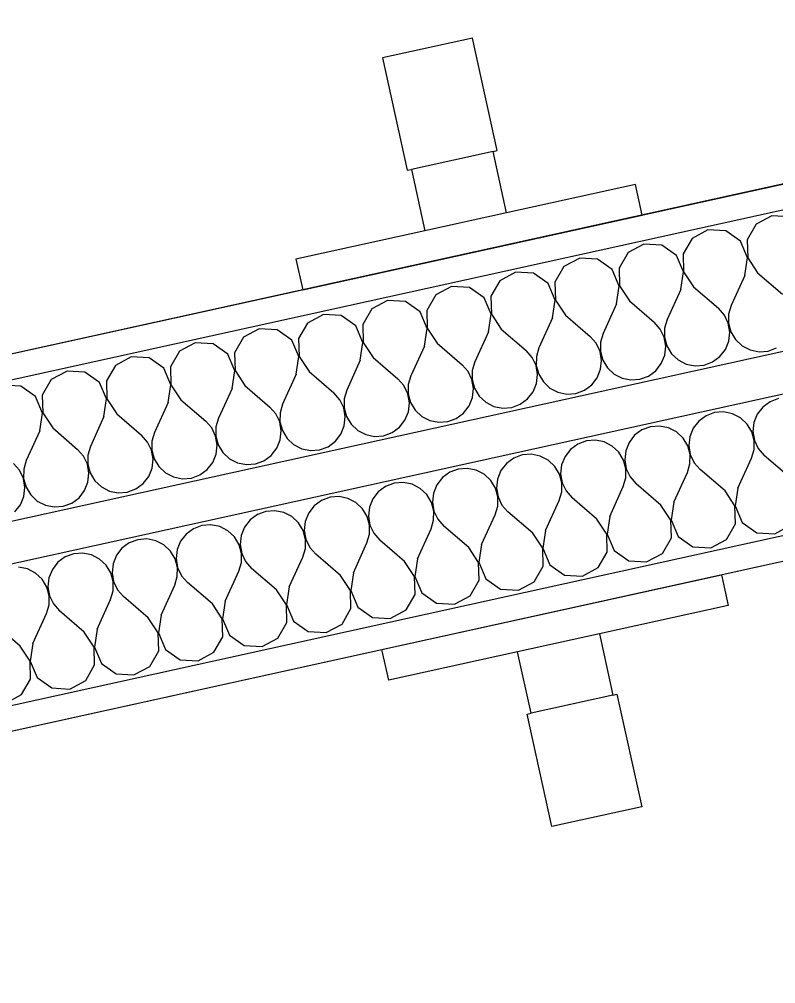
# Model space of a CAD drawing. Header units: millimetres. Extents: x 755110 to 820807, y -116979 to -66610.
# Drawn here: x 779568.9 to 779930.1, y -108217.1 to -107756.5 of the extents above; entities that cross this region are included whole.
import ezdxf

# ---------------------------------------------------------------- set-up
doc = ezdxf.new("R2010")
doc.units = ezdxf.units.MM
doc.header["$MEASUREMENT"] = 0
doc.layers.add('New_Dimensioning - General', color=7, linetype='Continuous')
doc.layers.add('New_Structural - Bearing', color=7, linetype='Continuous')
for name, color, linetype, lineweight in [('New_Dimensioning - General_Pen_No__1', 7, 'Continuous', 13), ('New_Interior - Furniture _Pen_No__1', 7, 'Continuous', 13), ('New_Structural - Bearing_Pen_No__1', 7, 'Continuous', 13)]:
    doc.layers.add(name, color=color, linetype=linetype, lineweight=lineweight)
doc.styles.add('GENERATED_STYLE_1', font='')
doc.styles.get('GENERATED_STYLE_1').set_extended_font_data('Arial')
doc.dimstyles.new('GENERATED_STYLE__1', dxfattribs={"dimtxt": 200, "dimasz": 95, "dimexe": 0.18, "dimexo": 0.0625, "dimgap": 0, "dimtad": 1, "dimdec": 0, "dimzin": 0, "dimdsep": 46, "dimtxsty": 'GENERATED_STYLE_1', "dimblk": 'ARROWHEAD_2', "dimblk1": 'ARROWHEAD_2', "dimblk2": 'ARROWHEAD_2', "dimcen": 0.09, "dimse1": 1, "dimse2": 1, "dimclrd": 7, "dimclre": 7, "dimclrt": 7, "dimadec": 0, "dimazin": 0, "dimtfac": 1, "dimtdec": 4, "dimtmove": 0, "dimatfit": 3, "dimfxl": 0, "dimtolj": 1, "dimtzin": 0, "dimarcsym": 0})

# ---------------------------------------------------------------- blocks, each defined once
blk = doc.blocks.new('*X124')
at = {"layer": 'New_Structural - Bearing_Pen_No__1', "color": 7, "linetype": 'Continuous', "lineweight": 13}
for p, q in [((779927.4, -107939.13), (779923.91, -107941.68)), ((779931.45, -107937.63), (779927.4, -107939.13)), ((779900.85, -107944.37), (779896.8, -107945.87)), ((779905.16, -107944.03), (779900.85, -107944.37)), ((779909.4, -107944.88), (779905.16, -107944.03)), ((779923.91, -107941.68), (779921.26, -107945.09)), ((779893.31, -107948.42), (779890.66, -107951.83)), ((779896.8, -107945.87), (779893.31, -107948.42)), ((779913.24, -107946.86), (779909.4, -107944.88)), ((779916.4, -107949.81), (779913.24, -107946.86)), ((779919.63, -107949.1), (779919.16, -107953.39)), ((779921.26, -107945.09), (779919.63, -107949.1)), ((779866.2, -107952.61), (779862.71, -107955.16)), ((779870.25, -107951.1), (779866.2, -107952.61)), ((779874.56, -107950.77), (779870.25, -107951.1)), ((779878.8, -107951.62), (779874.56, -107950.77)), ((779882.64, -107953.6), (779878.8, -107951.62)), ((779885.8, -107956.55), (779882.64, -107953.6)), ((779890.66, -107951.83), (779889.03, -107955.84)), ((779918.63, -107953.51), (779916.4, -107949.81)), ((779919.76, -107957.68), (779918.63, -107953.51)), ((779919.16, -107953.39), (779919.89, -107957.66)), ((779839.65, -107957.84), (779835.6, -107959.35)), ((779843.96, -107957.5), (779839.65, -107957.84)), ((779848.2, -107958.36), (779843.96, -107957.5)), ((779852.04, -107960.33), (779848.2, -107958.36)), ((779862.71, -107955.16), (779860.06, -107958.57)), ((779888.03, -107960.25), (779885.8, -107956.55)), ((779889.03, -107955.84), (779888.56, -107960.13)), ((779919.71, -107962.01), (779919.76, -107957.68)), ((779919.89, -107957.66), (779921.75, -107961.56)), ((779832.11, -107961.9), (779829.46, -107965.31)), ((779835.6, -107959.35), (779832.11, -107961.9)), ((779855.2, -107963.29), (779852.04, -107960.33)), ((779858.43, -107962.58), (779857.96, -107966.87)), ((779860.06, -107958.57), (779858.43, -107962.58)), ((779889.16, -107964.42), (779888.03, -107960.25)), ((779888.56, -107960.13), (779889.29, -107964.4)), ((779918.48, -107966.15), (779919.71, -107962.01)), ((779921.75, -107961.56), (779924.6, -107964.8)), ((779805, -107966.09), (779801.51, -107968.64)), ((779809.05, -107964.58), (779805, -107966.09)), ((779813.36, -107964.24), (779809.05, -107964.58)), ((779817.6, -107965.1), (779813.36, -107964.24)), ((779821.44, -107967.07), (779817.6, -107965.1)), ((779824.6, -107970.03), (779821.44, -107967.07)), ((779829.46, -107965.31), (779827.83, -107969.31)), ((779857.43, -107966.99), (779855.2, -107963.29)), ((779858.56, -107971.16), (779857.43, -107966.99)), ((779857.96, -107966.87), (779858.69, -107971.13)), ((779889.11, -107968.74), (779889.16, -107964.42)), ((779889.29, -107964.4), (779891.15, -107968.3)), ((779912, -107980.41), (779918.48, -107966.15)), ((779936.48, -107975.02), (779924.6, -107964.8)), ((779778.45, -107971.32), (779774.4, -107972.82)), ((779782.76, -107970.98), (779778.45, -107971.32)), ((779787, -107971.83), (779782.76, -107970.98)), ((779790.84, -107973.81), (779787, -107971.83)), ((779798.86, -107972.05), (779797.23, -107976.05)), ((779801.51, -107968.64), (779798.86, -107972.05)), ((779826.83, -107973.73), (779824.6, -107970.03)), ((779827.83, -107969.31), (779827.36, -107973.61)), ((779858.51, -107975.48), (779858.56, -107971.16)), ((779858.69, -107971.13), (779860.55, -107975.04)), ((779887.88, -107972.89), (779889.11, -107968.74)), ((779891.15, -107968.3), (779894, -107971.54)), ((779905.88, -107981.76), (779894, -107971.54)), ((779770.91, -107975.38), (779768.26, -107978.79)), ((779774.4, -107972.82), (779770.91, -107975.38)), ((779794, -107976.77), (779790.84, -107973.81)), ((779796.23, -107980.47), (779794, -107976.77)), ((779797.23, -107976.05), (779796.76, -107980.35)), ((779827.96, -107977.9), (779826.83, -107973.73)), ((779827.36, -107973.61), (779828.09, -107977.87)), ((779857.28, -107979.63), (779858.51, -107975.48)), ((779860.55, -107975.04), (779863.4, -107978.28)), ((779881.4, -107987.15), (779887.88, -107972.89)), ((779743.8, -107979.56), (779740.31, -107982.12)), ((779747.85, -107978.06), (779743.8, -107979.56)), ((779752.16, -107977.72), (779747.85, -107978.06)), ((779756.4, -107978.57), (779752.16, -107977.72)), ((779760.24, -107980.55), (779756.4, -107978.57)), ((779763.4, -107983.5), (779760.24, -107980.55)), ((779768.26, -107978.79), (779766.63, -107982.79)), ((779797.36, -107984.64), (779796.23, -107980.47)), ((779796.76, -107980.35), (779797.49, -107984.61)), ((779827.91, -107982.22), (779827.96, -107977.9)), ((779828.09, -107977.87), (779829.95, -107981.77)), ((779850.8, -107993.89), (779857.28, -107979.63)), ((779875.28, -107988.5), (779863.4, -107978.28)), ((779912, -107980.41), (779910.72, -107988.88)), ((779717.25, -107984.8), (779713.2, -107986.3)), ((779721.56, -107984.46), (779717.25, -107984.8)), ((779725.8, -107985.31), (779721.56, -107984.46)), ((779729.64, -107987.29), (779725.8, -107985.31)), ((779737.66, -107985.53), (779736.03, -107989.53)), ((779740.31, -107982.12), (779737.66, -107985.53)), ((779765.63, -107987.21), (779763.4, -107983.5)), ((779766.63, -107982.79), (779766.16, -107987.09)), ((779797.31, -107988.96), (779797.36, -107984.64)), ((779797.49, -107984.61), (779799.35, -107988.51)), ((779826.68, -107986.37), (779827.91, -107982.22)), ((779829.95, -107981.77), (779832.8, -107985.02)), ((779844.68, -107995.24), (779832.8, -107985.02)), ((779910.6, -107988.9), (779905.88, -107981.76)), ((779709.71, -107988.86), (779707.06, -107992.27)), ((779713.2, -107986.3), (779709.71, -107988.86)), ((779732.8, -107990.24), (779729.64, -107987.29)), ((779735.03, -107993.95), (779732.8, -107990.24)), ((779736.03, -107989.53), (779735.56, -107993.83)), ((779766.76, -107991.38), (779765.63, -107987.21)), ((779766.16, -107987.09), (779766.89, -107991.35)), ((779796.08, -107993.11), (779797.31, -107988.96)), ((779799.35, -107988.51), (779802.2, -107991.76)), ((779820.2, -108000.63), (779826.68, -107986.37)), ((779880, -107995.64), (779875.28, -107988.5)), ((779881.4, -107987.15), (779880.12, -107995.62)), ((779910.85, -107997.46), (779910.6, -107988.9)), ((779910.72, -107988.88), (779914.08, -107996.75)), ((779682.6, -107993.04), (779679.11, -107995.6)), ((779686.65, -107991.54), (779682.6, -107993.04)), ((779690.96, -107991.2), (779686.65, -107991.54)), ((779695.2, -107992.05), (779690.96, -107991.2)), ((779699.04, -107994.03), (779695.2, -107992.05)), ((779702.2, -107996.98), (779699.04, -107994.03)), ((779707.06, -107992.27), (779705.43, -107996.27)), ((779736.16, -107998.12), (779735.03, -107993.95)), ((779735.56, -107993.83), (779736.29, -107998.09)), ((779766.71, -107995.7), (779766.76, -107991.38)), ((779766.89, -107991.35), (779768.75, -107995.25)), ((779768.75, -107995.25), (779771.6, -107998.5)), ((779789.6, -108007.37), (779796.08, -107993.11)), ((779814.08, -108001.98), (779802.2, -107991.76)), ((779849.4, -108002.38), (779844.68, -107995.24)), ((779850.8, -107993.89), (779849.52, -108002.36)), ((779652, -107999.78), (779648.51, -108002.33)), ((779656.05, -107998.28), (779652, -107999.78)), ((779660.36, -107997.94), (779656.05, -107998.28)), ((779664.6, -107998.79), (779660.36, -107997.94)), ((779668.44, -108000.77), (779664.6, -107998.79)), ((779676.46, -107999), (779674.83, -108003.01)), ((779679.11, -107995.6), (779676.46, -107999)), ((779704.43, -108000.69), (779702.2, -107996.98)), ((779705.43, -107996.27), (779704.96, -108000.57)), ((779736.11, -108002.44), (779736.16, -107998.12)), ((779736.29, -107998.09), (779738.15, -108001.99)), ((779759, -108014.11), (779765.48, -107999.84)), ((779765.48, -107999.84), (779766.71, -107995.7)), ((779783.48, -108008.72), (779771.6, -107998.5)), ((779880.25, -108004.2), (779880, -107995.64)), ((779880.12, -107995.62), (779883.48, -108003.49)), ((779906.57, -108004.88), (779910.85, -107997.46)), ((779914.08, -107996.75), (779921.08, -108001.68)), ((779929.63, -108002.2), (779937.17, -107998.14)), ((779648.51, -108002.33), (779645.86, -108005.74)), ((779671.6, -108003.72), (779668.44, -108000.77)), ((779673.83, -108007.42), (779671.6, -108003.72)), ((779674.83, -108003.01), (779674.36, -108007.31)), ((779705.56, -108004.86), (779704.43, -108000.69)), ((779704.96, -108000.57), (779705.69, -108004.83)), ((779734.88, -108006.58), (779736.11, -108002.44)), ((779738.15, -108001.99), (779741, -108005.24)), ((779818.8, -108009.12), (779814.08, -108001.98)), ((779820.2, -108000.63), (779818.92, -108009.09)), ((779849.65, -108010.94), (779849.4, -108002.38)), ((779849.52, -108002.36), (779852.88, -108010.23)), ((779875.97, -108011.62), (779880.25, -108004.2)), ((779883.48, -108003.49), (779890.48, -108008.42)), ((779921.08, -108001.68), (779929.63, -108002.2)), ((779617.91, -108009.07), (779615.26, -108012.48)), ((779621.4, -108006.52), (779617.91, -108009.07)), ((779625.45, -108005.02), (779621.4, -108006.52)), ((779629.76, -108004.68), (779625.45, -108005.02)), ((779634, -108005.53), (779629.76, -108004.68)), ((779637.84, -108007.51), (779634, -108005.53)), ((779641, -108010.46), (779637.84, -108007.51)), ((779645.86, -108005.74), (779644.23, -108009.75)), ((779674.96, -108011.6), (779673.83, -108007.42)), ((779674.36, -108007.31), (779675.09, -108011.57)), ((779704.28, -108013.32), (779705.51, -108009.18)), ((779705.51, -108009.18), (779705.56, -108004.86)), ((779705.69, -108004.83), (779707.55, -108008.73)), ((779707.55, -108008.73), (779710.4, -108011.98)), ((779728.4, -108020.85), (779734.88, -108006.58)), ((779752.88, -108015.45), (779741, -108005.24)), ((779788.2, -108015.86), (779783.48, -108008.72)), ((779789.6, -108007.37), (779788.32, -108015.83)), ((779819.05, -108017.68), (779818.8, -108009.12)), ((779818.92, -108009.09), (779822.28, -108016.97)), ((779890.48, -108008.42), (779899.03, -108008.93)), ((779899.03, -108008.93), (779906.57, -108004.88)), ((779590.8, -108013.26), (779587.31, -108015.81)), ((779594.85, -108011.76), (779590.8, -108013.26)), ((779599.16, -108011.42), (779594.85, -108011.76)), ((779603.4, -108012.27), (779599.16, -108011.42)), ((779607.24, -108014.25), (779603.4, -108012.27)), ((779615.26, -108012.48), (779613.63, -108016.49)), ((779643.23, -108014.16), (779641, -108010.46)), ((779644.23, -108009.75), (779643.76, -108014.05)), ((779674.91, -108015.92), (779674.96, -108011.6)), ((779675.09, -108011.57), (779676.95, -108015.47)), ((779697.8, -108027.58), (779704.28, -108013.32)), ((779722.28, -108022.19), (779710.4, -108011.98)), ((779845.37, -108018.36), (779849.65, -108010.94)), ((779852.88, -108010.23), (779859.88, -108015.16)), ((779868.43, -108015.67), (779875.97, -108011.62)), ((779572.8, -108019.01), (779568.56, -108018.16)), ((779587.31, -108015.81), (779584.66, -108019.22)), ((779610.4, -108017.2), (779607.24, -108014.25)), ((779612.63, -108020.9), (779610.4, -108017.2)), ((779613.63, -108016.49), (779613.16, -108020.79)), ((779644.36, -108018.33), (779643.23, -108014.16)), ((779643.76, -108014.05), (779644.49, -108018.31)), ((779644.31, -108022.66), (779644.36, -108018.33)), ((779644.49, -108018.31), (779646.35, -108022.21)), ((779673.68, -108020.06), (779674.91, -108015.92)), ((779676.95, -108015.47), (779679.8, -108018.71)), ((779757.6, -108022.6), (779752.88, -108015.45)), ((779759, -108014.11), (779757.72, -108022.57)), ((779788.45, -108024.42), (779788.2, -108015.86)), ((779788.32, -108015.83), (779791.68, -108023.71)), ((779814.77, -108025.1), (779819.05, -108017.68)), ((779822.28, -108016.97), (779829.28, -108021.9)), ((779837.83, -108022.41), (779845.37, -108018.36)), ((779859.88, -108015.16), (779868.43, -108015.67)), ((779576.64, -108020.99), (779572.8, -108019.01)), ((779579.8, -108023.94), (779576.64, -108020.99)), ((779584.66, -108019.22), (779583.03, -108023.23)), ((779613.76, -108025.07), (779612.63, -108020.9)), ((779613.16, -108020.79), (779613.89, -108025.05)), ((779643.08, -108026.8), (779644.31, -108022.66)), ((779646.35, -108022.21), (779649.2, -108025.45)), ((779667.2, -108034.32), (779673.68, -108020.06)), ((779691.68, -108028.93), (779679.8, -108018.71)), ((779727, -108029.34), (779722.28, -108022.19)), ((779728.4, -108020.85), (779727.12, -108029.31)), ((779757.85, -108031.16), (779757.6, -108022.6)), ((779757.72, -108022.57), (779761.08, -108030.45)), ((779829.28, -108021.9), (779837.83, -108022.41)), ((779582.03, -108027.64), (779579.8, -108023.94)), ((779583.03, -108023.23), (779582.56, -108027.52)), ((779582.56, -108027.52), (779583.29, -108031.79)), ((779613.71, -108029.4), (779613.76, -108025.07)), ((779613.89, -108025.05), (779615.75, -108028.95)), ((779636.6, -108041.06), (779643.08, -108026.8)), ((779661.08, -108035.67), (779649.2, -108025.45)), ((779697.8, -108027.58), (779696.52, -108036.05)), ((779784.17, -108031.83), (779788.45, -108024.42)), ((779791.68, -108023.71), (779798.68, -108028.64)), ((779807.23, -108029.15), (779814.77, -108025.1)), ((779583.16, -108031.81), (779582.03, -108027.64)), ((779583.11, -108036.14), (779583.16, -108031.81)), ((779583.29, -108031.79), (779585.15, -108035.69)), ((779612.48, -108033.54), (779613.71, -108029.4)), ((779615.75, -108028.95), (779618.6, -108032.19)), ((779630.48, -108042.41), (779618.6, -108032.19)), ((779696.4, -108036.08), (779691.68, -108028.93)), ((779727.25, -108037.9), (779727, -108029.34)), ((779727.12, -108029.31), (779730.48, -108037.19)), ((779753.57, -108038.57), (779757.85, -108031.16)), ((779761.08, -108030.45), (779768.08, -108035.38)), ((779776.63, -108035.89), (779784.17, -108031.83)), ((779798.68, -108028.64), (779807.23, -108029.15)), ((779581.88, -108040.28), (779583.11, -108036.14)), ((779585.15, -108035.69), (779588, -108038.93)), ((779606, -108047.8), (779612.48, -108033.54)), ((779665.8, -108042.82), (779661.08, -108035.67)), ((779667.2, -108034.32), (779665.92, -108042.79)), ((779696.65, -108044.64), (779696.4, -108036.08)), ((779696.52, -108036.05), (779699.88, -108043.93)), ((779768.08, -108035.38), (779776.63, -108035.89)), ((779575.4, -108054.54), (779581.88, -108040.28)), ((779599.88, -108049.15), (779588, -108038.93)), ((779636.6, -108041.06), (779635.32, -108049.53)), ((779722.97, -108045.31), (779727.25, -108037.9)), ((779730.48, -108037.19), (779737.48, -108042.12)), ((779746.03, -108042.63), (779753.57, -108038.57)), ((779569.28, -108055.89), (779557.4, -108045.67)), ((779635.2, -108049.56), (779630.48, -108042.41)), ((779666.05, -108051.38), (779665.8, -108042.82)), ((779665.92, -108042.79), (779669.28, -108050.66)), ((779692.37, -108052.05), (779696.65, -108044.64)), ((779699.88, -108043.93), (779706.88, -108048.86)), ((779715.43, -108049.37), (779722.97, -108045.31)), ((779737.48, -108042.12), (779746.03, -108042.63)), ((779604.6, -108056.3), (779599.88, -108049.15)), ((779606, -108047.8), (779604.72, -108056.27)), ((779635.45, -108058.11), (779635.2, -108049.56)), ((779635.32, -108049.53), (779638.68, -108057.4)), ((779669.28, -108050.66), (779676.28, -108055.59)), ((779706.88, -108048.86), (779715.43, -108049.37)), ((779575.4, -108054.54), (779574.12, -108063.01)), ((779661.77, -108058.79), (779666.05, -108051.38)), ((779684.83, -108056.11), (779692.37, -108052.05)), ((779574, -108063.03), (779569.28, -108055.89)), ((779604.85, -108064.85), (779604.6, -108056.3)), ((779604.72, -108056.27), (779608.08, -108064.14)), ((779631.17, -108065.53), (779635.45, -108058.11)), ((779638.68, -108057.4), (779645.68, -108062.33)), ((779654.23, -108062.85), (779661.77, -108058.79)), ((779676.28, -108055.59), (779684.83, -108056.11)), ((779574.25, -108071.59), (779574, -108063.03)), ((779574.12, -108063.01), (779577.48, -108070.88)), ((779608.08, -108064.14), (779615.08, -108069.07)), ((779645.68, -108062.33), (779654.23, -108062.85)), ((779600.57, -108072.27), (779604.85, -108064.85)), ((779615.08, -108069.07), (779623.63, -108069.59)), ((779623.63, -108069.59), (779631.17, -108065.53)), ((779569.97, -108079.01), (779574.25, -108071.59)), ((779577.48, -108070.88), (779584.48, -108075.81)), ((779593.03, -108076.33), (779600.57, -108072.27)), ((779584.48, -108075.81), (779593.03, -108076.33)), ((779562.43, -108083.06), (779569.97, -108079.01))]:
    blk.add_line(p, q, dxfattribs=at)
blk = doc.blocks.new('*X127')
at = {"layer": 'New_Structural - Bearing_Pen_No__1', "color": 7, "linetype": 'Continuous', "lineweight": 13}
for p, q in [((779928.28, -107850.37), (779920.74, -107854.42)), ((779936.83, -107850.88), (779928.28, -107850.37)), ((779897.68, -107857.11), (779890.14, -107861.16)), ((779906.23, -107857.62), (779897.68, -107857.11)), ((779920.74, -107854.42), (779916.46, -107861.84)), ((779890.14, -107861.16), (779885.86, -107868.58)), ((779913.23, -107862.55), (779906.23, -107857.62)), ((779916.46, -107861.84), (779916.71, -107870.4)), ((779867.08, -107863.84), (779859.54, -107867.9)), ((779875.63, -107864.36), (779867.08, -107863.84)), ((779882.63, -107869.29), (779875.63, -107864.36)), ((779916.59, -107870.42), (779913.23, -107862.55)), ((779836.48, -107870.58), (779828.94, -107874.64)), ((779845.03, -107871.1), (779836.48, -107870.58)), ((779859.54, -107867.9), (779855.26, -107875.32)), ((779885.99, -107877.16), (779882.63, -107869.29)), ((779885.86, -107868.58), (779886.11, -107877.14)), ((779915.31, -107878.89), (779916.59, -107870.42)), ((779916.71, -107870.4), (779921.43, -107877.54)), ((779828.94, -107874.64), (779824.66, -107882.06)), ((779852.03, -107876.03), (779845.03, -107871.1)), ((779855.26, -107875.32), (779855.51, -107883.87)), ((779805.88, -107877.32), (779798.34, -107881.38)), ((779814.43, -107877.84), (779805.88, -107877.32)), ((779821.43, -107882.77), (779814.43, -107877.84)), ((779855.39, -107883.9), (779852.03, -107876.03)), ((779884.71, -107885.63), (779885.99, -107877.16)), ((779886.11, -107877.14), (779890.83, -107884.28)), ((779915.31, -107878.89), (779908.83, -107893.15)), ((779921.43, -107877.54), (779933.31, -107887.76)), ((779775.28, -107884.06), (779767.74, -107888.12)), ((779783.83, -107884.58), (779775.28, -107884.06)), ((779790.83, -107889.51), (779783.83, -107884.58)), ((779798.34, -107881.38), (779794.06, -107888.79)), ((779824.79, -107890.64), (779821.43, -107882.77)), ((779824.66, -107882.06), (779824.91, -107890.61)), ((779854.11, -107892.37), (779855.39, -107883.9)), ((779855.51, -107883.87), (779860.23, -107891.02)), ((779890.83, -107884.28), (779902.71, -107894.5)), ((779767.74, -107888.12), (779763.46, -107895.53)), ((779794.06, -107888.79), (779794.31, -107897.35)), ((779884.71, -107885.63), (779878.23, -107899.89)), ((779744.68, -107890.8), (779737.14, -107894.86)), ((779753.22, -107891.31), (779744.68, -107890.8)), ((779760.23, -107896.25), (779753.22, -107891.31)), ((779794.19, -107897.38), (779790.83, -107889.51)), ((779823.51, -107899.11), (779824.79, -107890.64)), ((779824.91, -107890.61), (779829.63, -107897.76)), ((779854.11, -107892.37), (779847.63, -107906.63)), ((779860.23, -107891.02), (779872.11, -107901.24)), ((779908.83, -107893.15), (779907.6, -107897.3)), ((779714.08, -107897.54), (779706.54, -107901.6)), ((779722.62, -107898.05), (779714.08, -107897.54)), ((779729.63, -107902.98), (779722.62, -107898.05)), ((779737.14, -107894.86), (779732.86, -107902.27)), ((779763.59, -107904.12), (779760.23, -107896.25)), ((779763.46, -107895.53), (779763.71, -107904.09)), ((779792.91, -107905.85), (779794.19, -107897.38)), ((779794.31, -107897.35), (779799.03, -107904.5)), ((779829.63, -107897.76), (779841.51, -107907.98)), ((779905.56, -107897.74), (779902.71, -107894.5)), ((779907.42, -107901.65), (779905.56, -107897.74)), ((779907.6, -107897.3), (779907.55, -107901.62)), ((779706.54, -107901.6), (779702.26, -107909.01)), ((779732.99, -107910.86), (779729.63, -107902.98)), ((779732.86, -107902.27), (779733.11, -107910.83)), ((779823.51, -107899.11), (779817.03, -107913.37)), ((779874.96, -107904.48), (779872.11, -107901.24)), ((779878.23, -107899.89), (779877, -107904.04)), ((779908.15, -107905.91), (779907.42, -107901.65)), ((779907.55, -107901.62), (779908.68, -107905.79)), ((779683.48, -107904.28), (779675.94, -107908.34)), ((779692.02, -107904.79), (779683.48, -107904.28)), ((779699.03, -107909.72), (779692.02, -107904.79)), ((779762.31, -107912.59), (779763.59, -107904.12)), ((779763.71, -107904.09), (779768.43, -107911.24)), ((779792.91, -107905.85), (779786.42, -107920.11)), ((779799.03, -107904.5), (779810.91, -107914.72)), ((779847.63, -107906.63), (779846.4, -107910.77)), ((779876.82, -107908.38), (779874.96, -107904.48)), ((779877, -107904.04), (779876.95, -107908.36)), ((779907.68, -107910.2), (779908.15, -107905.91)), ((779908.68, -107905.79), (779910.91, -107909.49)), ((779652.88, -107911.02), (779645.34, -107915.07)), ((779661.42, -107911.53), (779652.88, -107911.02)), ((779668.43, -107916.46), (779661.42, -107911.53)), ((779675.94, -107908.34), (779671.66, -107915.75)), ((779702.39, -107917.6), (779699.03, -107909.72)), ((779702.26, -107909.01), (779702.51, -107917.57)), ((779731.71, -107919.32), (779732.99, -107910.86)), ((779733.11, -107910.83), (779737.83, -107917.98)), ((779768.43, -107911.24), (779780.3, -107921.46)), ((779844.36, -107911.22), (779841.51, -107907.98)), ((779846.22, -107915.12), (779844.36, -107911.22)), ((779846.4, -107910.77), (779846.35, -107915.1)), ((779877.55, -107912.65), (779876.82, -107908.38)), ((779876.95, -107908.36), (779878.08, -107912.53)), ((779906.05, -107914.21), (779907.68, -107910.2)), ((779910.91, -107909.49), (779914.07, -107912.45)), ((779914.07, -107912.45), (779917.91, -107914.42)), ((779645.34, -107915.07), (779641.06, -107922.49)), ((779671.79, -107924.34), (779668.43, -107916.46)), ((779671.66, -107915.75), (779671.91, -107924.31)), ((779762.31, -107912.59), (779755.82, -107926.85)), ((779813.76, -107917.96), (779810.91, -107914.72)), ((779817.03, -107913.37), (779815.8, -107917.51)), ((779846.95, -107919.39), (779846.22, -107915.12)), ((779846.35, -107915.1), (779847.48, -107919.27)), ((779875.45, -107920.95), (779877.08, -107916.94)), ((779877.08, -107916.94), (779877.55, -107912.65)), ((779878.08, -107912.53), (779880.31, -107916.23)), ((779880.31, -107916.23), (779883.47, -107919.18)), ((779903.4, -107917.62), (779906.05, -107914.21)), ((779917.91, -107914.42), (779922.15, -107915.27)), ((779922.15, -107915.27), (779926.46, -107914.94)), ((779926.46, -107914.94), (779930.51, -107913.43)), ((779622.28, -107917.76), (779614.74, -107921.81)), ((779630.82, -107918.27), (779622.28, -107917.76)), ((779637.83, -107923.2), (779630.82, -107918.27)), ((779701.11, -107926.06), (779702.39, -107917.6)), ((779702.51, -107917.57), (779707.23, -107924.72)), ((779731.71, -107919.32), (779725.22, -107933.59)), ((779737.83, -107917.98), (779749.7, -107928.2)), ((779783.16, -107924.7), (779780.3, -107921.46)), ((779786.42, -107920.11), (779785.2, -107924.25)), ((779815.62, -107921.86), (779813.76, -107917.96)), ((779815.8, -107917.51), (779815.75, -107921.84)), ((779846.48, -107923.68), (779846.95, -107919.39)), ((779847.48, -107919.27), (779849.71, -107922.97)), ((779872.8, -107924.36), (779875.45, -107920.95)), ((779883.47, -107919.18), (779887.31, -107921.16)), ((779887.31, -107921.16), (779891.55, -107922.01)), ((779891.55, -107922.01), (779895.86, -107921.68)), ((779895.86, -107921.68), (779899.91, -107920.17)), ((779899.91, -107920.17), (779903.4, -107917.62)), ((779591.68, -107924.5), (779584.14, -107928.55)), ((779600.22, -107925.01), (779591.68, -107924.5)), ((779607.23, -107929.94), (779600.22, -107925.01)), ((779614.74, -107921.81), (779610.46, -107929.23)), ((779641.19, -107931.08), (779637.83, -107923.2)), ((779641.06, -107922.49), (779641.31, -107931.05)), ((779670.51, -107932.8), (779671.79, -107924.34)), ((779671.91, -107924.31), (779676.63, -107931.45)), ((779701.11, -107926.06), (779694.62, -107940.33)), ((779707.23, -107924.72), (779719.1, -107934.93)), ((779785.02, -107928.6), (779783.16, -107924.7)), ((779785.2, -107924.25), (779785.15, -107928.57)), ((779816.35, -107926.12), (779815.62, -107921.86)), ((779815.75, -107921.84), (779816.88, -107926.01)), ((779815.88, -107930.42), (779816.35, -107926.12)), ((779816.88, -107926.01), (779819.11, -107929.71)), ((779844.85, -107927.69), (779846.48, -107923.68)), ((779849.71, -107922.97), (779852.87, -107925.92)), ((779852.87, -107925.92), (779856.71, -107927.9)), ((779869.31, -107926.91), (779872.8, -107924.36)), ((779584.14, -107928.55), (779579.86, -107935.97)), ((779610.59, -107937.81), (779607.23, -107929.94)), ((779610.46, -107929.23), (779610.71, -107937.79)), ((779752.56, -107931.44), (779749.7, -107928.2)), ((779755.82, -107926.85), (779754.6, -107930.99)), ((779785.75, -107932.86), (779785.02, -107928.6)), ((779785.15, -107928.57), (779786.28, -107932.75)), ((779814.25, -107934.43), (779815.88, -107930.42)), ((779819.11, -107929.71), (779822.27, -107932.66)), ((779842.2, -107931.1), (779844.85, -107927.69)), ((779856.71, -107927.9), (779860.95, -107928.75)), ((779860.95, -107928.75), (779865.26, -107928.41)), ((779865.26, -107928.41), (779869.31, -107926.91)), ((779569.62, -107931.75), (779561.08, -107931.24)), ((779576.63, -107936.68), (779569.62, -107931.75)), ((779639.91, -107939.54), (779641.19, -107931.08)), ((779641.31, -107931.05), (779646.03, -107938.19)), ((779670.51, -107932.8), (779664.02, -107947.06)), ((779676.63, -107931.45), (779688.5, -107941.67)), ((779721.96, -107938.18), (779719.1, -107934.93)), ((779725.22, -107933.59), (779724, -107937.73)), ((779754.42, -107935.34), (779752.56, -107931.44)), ((779755.15, -107939.6), (779754.42, -107935.34)), ((779754.6, -107930.99), (779754.55, -107935.31)), ((779754.55, -107935.31), (779755.68, -107939.48)), ((779785.28, -107937.16), (779785.75, -107932.86)), ((779786.28, -107932.75), (779788.51, -107936.45)), ((779811.6, -107937.84), (779814.25, -107934.43)), ((779822.27, -107932.66), (779826.11, -107934.64)), ((779826.11, -107934.64), (779830.35, -107935.49)), ((779830.35, -107935.49), (779834.66, -107935.15)), ((779834.66, -107935.15), (779838.71, -107933.65)), ((779838.71, -107933.65), (779842.2, -107931.1)), ((779579.99, -107944.55), (779576.63, -107936.68)), ((779579.86, -107935.97), (779580.11, -107944.53)), ((779609.31, -107946.28), (779610.59, -107937.81)), ((779610.71, -107937.79), (779615.43, -107944.93)), ((779639.91, -107939.54), (779633.42, -107953.8)), ((779646.03, -107938.19), (779657.9, -107948.41)), ((779723.82, -107942.08), (779721.96, -107938.18)), ((779724, -107937.73), (779723.95, -107942.05)), ((779754.68, -107943.9), (779755.15, -107939.6)), ((779755.68, -107939.48), (779757.91, -107943.19)), ((779783.65, -107941.17), (779785.28, -107937.16)), ((779788.51, -107936.45), (779791.67, -107939.4)), ((779791.67, -107939.4), (779795.51, -107941.38)), ((779808.11, -107940.39), (779811.6, -107937.84)), ((779578.71, -107953.02), (779579.99, -107944.55)), ((779580.11, -107944.53), (779584.83, -107951.67)), ((779691.36, -107944.92), (779688.5, -107941.67)), ((779693.4, -107944.47), (779693.35, -107948.79)), ((779694.62, -107940.33), (779693.4, -107944.47)), ((779724.55, -107946.34), (779723.82, -107942.08)), ((779723.95, -107942.05), (779725.08, -107946.22)), ((779753.05, -107947.9), (779754.68, -107943.9)), ((779757.91, -107943.19), (779761.07, -107946.14)), ((779777.51, -107947.13), (779781, -107944.58)), ((779781, -107944.58), (779783.65, -107941.17)), ((779795.51, -107941.38), (779799.75, -107942.23)), ((779799.75, -107942.23), (779804.06, -107941.89)), ((779804.06, -107941.89), (779808.11, -107940.39)), ((779609.31, -107946.28), (779602.82, -107960.54)), ((779615.43, -107944.93), (779627.3, -107955.15)), ((779660.76, -107951.66), (779657.9, -107948.41)), ((779664.02, -107947.06), (779662.8, -107951.21)), ((779693.22, -107948.82), (779691.36, -107944.92)), ((779693.95, -107953.08), (779693.22, -107948.82)), ((779693.35, -107948.79), (779694.48, -107952.96)), ((779724.08, -107950.64), (779724.55, -107946.34)), ((779725.08, -107946.22), (779727.31, -107949.93)), ((779750.4, -107951.31), (779753.05, -107947.9)), ((779761.07, -107946.14), (779764.91, -107948.12)), ((779764.91, -107948.12), (779769.15, -107948.97)), ((779769.15, -107948.97), (779773.46, -107948.63)), ((779773.46, -107948.63), (779777.51, -107947.13)), ((779578.71, -107953.02), (779572.22, -107967.28)), ((779584.83, -107951.67), (779596.7, -107961.89)), ((779633.42, -107953.8), (779632.2, -107957.95)), ((779662.62, -107955.56), (779660.76, -107951.66)), ((779662.8, -107951.21), (779662.75, -107955.53)), ((779693.48, -107957.38), (779693.95, -107953.08)), ((779694.48, -107952.96), (779696.71, -107956.67)), ((779722.45, -107954.64), (779724.08, -107950.64)), ((779727.31, -107949.93), (779730.47, -107952.88)), ((779730.47, -107952.88), (779734.31, -107954.86)), ((779742.86, -107955.37), (779746.91, -107953.87)), ((779746.91, -107953.87), (779750.4, -107951.31)), ((779630.16, -107958.4), (779627.3, -107955.15)), ((779632.02, -107962.3), (779630.16, -107958.4)), ((779632.2, -107957.95), (779632.15, -107962.27)), ((779663.35, -107959.82), (779662.62, -107955.56)), ((779662.75, -107955.53), (779663.88, -107959.7)), ((779691.85, -107961.38), (779693.48, -107957.38)), ((779696.71, -107956.67), (779699.87, -107959.62)), ((779716.31, -107960.61), (779719.8, -107958.05)), ((779719.8, -107958.05), (779722.45, -107954.64)), ((779734.31, -107954.86), (779738.55, -107955.71)), ((779738.55, -107955.71), (779742.86, -107955.37)), ((779599.56, -107965.13), (779596.7, -107961.89)), ((779602.82, -107960.54), (779601.6, -107964.69)), ((779632.75, -107966.56), (779632.02, -107962.3)), ((779632.15, -107962.27), (779633.28, -107966.44)), ((779662.88, -107964.12), (779663.35, -107959.82)), ((779663.88, -107959.7), (779666.11, -107963.41)), ((779689.2, -107964.79), (779691.85, -107961.38)), ((779699.87, -107959.62), (779703.71, -107961.6)), ((779703.71, -107961.6), (779707.95, -107962.45)), ((779707.95, -107962.45), (779712.26, -107962.11)), ((779712.26, -107962.11), (779716.31, -107960.61)), ((779572.22, -107967.28), (779571, -107971.43)), ((779601.42, -107969.04), (779599.56, -107965.13)), ((779601.6, -107964.69), (779601.55, -107969.01)), ((779632.28, -107970.86), (779632.75, -107966.56)), ((779633.28, -107966.44), (779635.51, -107970.14)), ((779661.25, -107968.12), (779662.88, -107964.12)), ((779666.11, -107963.41), (779669.27, -107966.36)), ((779669.27, -107966.36), (779673.11, -107968.34)), ((779681.66, -107968.85), (779685.71, -107967.35)), ((779685.71, -107967.35), (779689.2, -107964.79)), ((779568.96, -107971.87), (779566.1, -107968.63)), ((779570.82, -107975.78), (779568.96, -107971.87)), ((779571, -107971.43), (779570.95, -107975.75)), ((779602.15, -107973.3), (779601.42, -107969.04)), ((779601.55, -107969.01), (779602.68, -107973.18)), ((779630.65, -107974.86), (779632.28, -107970.86)), ((779635.51, -107970.14), (779638.67, -107973.1)), ((779655.11, -107974.08), (779658.6, -107971.53)), ((779658.6, -107971.53), (779661.25, -107968.12)), ((779673.11, -107968.34), (779677.35, -107969.19)), ((779677.35, -107969.19), (779681.66, -107968.85)), ((779571.55, -107980.04), (779570.82, -107975.78)), ((779570.95, -107975.75), (779572.08, -107979.92)), ((779601.68, -107977.59), (779602.15, -107973.3)), ((779602.68, -107973.18), (779604.91, -107976.88)), ((779604.91, -107976.88), (779608.07, -107979.84)), ((779628, -107978.27), (779630.65, -107974.86)), ((779638.67, -107973.1), (779642.51, -107975.07)), ((779642.51, -107975.07), (779646.75, -107975.93)), ((779646.75, -107975.93), (779651.06, -107975.59)), ((779651.06, -107975.59), (779655.11, -107974.08)), ((779571.08, -107984.33), (779571.55, -107980.04)), ((779572.08, -107979.92), (779574.31, -107983.62)), ((779600.05, -107981.6), (779601.68, -107977.59)), ((779608.07, -107979.84), (779611.91, -107981.81)), ((779620.46, -107982.33), (779624.51, -107980.82)), ((779624.51, -107980.82), (779628, -107978.27)), ((779569.45, -107988.34), (779571.08, -107984.33)), ((779574.31, -107983.62), (779577.47, -107986.57)), ((779593.91, -107987.56), (779597.4, -107985.01)), ((779597.4, -107985.01), (779600.05, -107981.6)), ((779611.91, -107981.81), (779616.15, -107982.67)), ((779616.15, -107982.67), (779620.46, -107982.33)), ((779566.8, -107991.75), (779569.45, -107988.34)), ((779577.47, -107986.57), (779581.31, -107988.55)), ((779581.31, -107988.55), (779585.55, -107989.4)), ((779585.55, -107989.4), (779589.86, -107989.07)), ((779589.86, -107989.07), (779593.91, -107987.56))]:
    blk.add_line(p, q, dxfattribs=at)
blk = doc.blocks.new('*D162')
at = {"layer": 'New_Dimensioning - General_Pen_No__1', "color": 7, "linetype": 'Continuous', "lineweight": 13}
for p, q in [((780976.36, -111183.57), (780936.04, -111000.46)), ((780978, -111023.22), (780934.4, -111160.81)), ((780077.13, -111285.62), (780956.2, -111092.02)), ((780097.29, -111377.17), (780056.96, -111194.06)), ((780098.93, -111216.82), (780055.33, -111354.41))]:
    blk.add_line(p, q, dxfattribs=at)
at = {"layer": 'New_Dimensioning - General_Pen_No__1', "color": 7, "lineweight": 13, "insert": (780285.73, -111198.72), "char_height": 200, "attachment_point": 7, "rotation": 12.42, "style": 'GENERATED_STYLE_1'}
blk.add_mtext('\\A1;{\\pql;\\fArial|b0|i0|c0|p34;900}', dxfattribs=at)
blk = doc.blocks.new('ARROWHEAD_2')
at = {"color": 0, "linetype": 'Continuous', "lineweight": 0}
for p, q in [((-0.3781, -0.655), (0.3781, 0.655)), ((0, 0), (-1, 0))]:
    blk.add_line(p, q, dxfattribs=at)
blk = doc.blocks.new('*D165')
at = {"layer": 'New_Dimensioning - General_Pen_No__1', "color": 7, "linetype": 'Continuous', "lineweight": 13}
for p, q in [((781615.21, -111861.92), (781574.88, -111678.81)), ((781573.25, -111839.16), (781616.85, -111701.57)), ((781595.05, -111770.37), (781654.74, -111757.22)), ((777025.26, -112776.77), (781595.05, -111770.37)), ((777045.42, -112868.33), (777005.1, -112685.22)), ((777047.06, -112707.97), (777003.46, -112845.57)), ((774658.28, -113298.05), (777025.26, -112776.77))]:
    blk.add_line(p, q, dxfattribs=at)
at = {"layer": 'New_Dimensioning - General_Pen_No__1', "color": 7, "lineweight": 13, "insert": (778967.61, -112308.05), "char_height": 200, "attachment_point": 7, "rotation": 12.42, "style": 'GENERATED_STYLE_1'}
blk.add_mtext('\\A1;{\\pql;\\fArial|b0|i0|c0|p34;4\xa0679}', dxfattribs=at)
blk = doc.blocks.new('*D167')
at = {"layer": 'New_Dimensioning - General_Pen_No__1', "color": 7, "linetype": 'Continuous', "lineweight": 13}
for p, q in [((781306.88, -103183.99), (779220.64, -93711)), ((781398.44, -103163.83), (781215.32, -103204.15)), ((781238.08, -103162.19), (781375.68, -103205.79)), ((782511.31, -108652.93), (781306.88, -103183.99)), ((782602.86, -108632.77), (782419.75, -108673.1)), ((782442.51, -108631.14), (782580.11, -108674.73)), ((782524.46, -108712.63), (782511.31, -108652.93))]:
    blk.add_line(p, q, dxfattribs=at)
at = {"layer": 'New_Dimensioning - General_Pen_No__1', "color": 7, "lineweight": 13, "insert": (781943.57, -106261), "char_height": 200, "attachment_point": 7, "rotation": 102.42, "style": 'GENERATED_STYLE_1'}
blk.add_mtext('\\A1;{\\pql;\\fArial|b0|i0|c0|p34;5\xa0600}', dxfattribs=at)
blk = doc.blocks.new('*D170')
at = {"layer": 'New_Dimensioning - General_Pen_No__1', "color": 7, "linetype": 'Continuous', "lineweight": 13}
for p, q in [((781169.76, -106280.96), (781145.02, -106168.65)), ((781100.96, -106259.16), (781238.55, -106302.76)), ((781261.31, -106260.8), (781078.2, -106301.12)), ((781730.03, -108824.99), (781169.76, -106280.96)), ((781821.59, -108804.83), (781638.47, -108845.16)), ((781661.23, -108803.2), (781798.83, -108846.79))]:
    blk.add_line(p, q, dxfattribs=at)
at = {"layer": 'New_Dimensioning - General_Pen_No__1', "color": 7, "lineweight": 13, "char_height": 200, "attachment_point": 7, "rotation": 102.42, "style": 'GENERATED_STYLE_1'}
for s, insert in [('\\A1;{\\pql;\\fArial|b0|i0|c0|p34;115}', (781232.06, -106749.86)), ('\\A1;{\\pql;\\fArial|b0|i0|c0|p34;2\xa0605}', (781484.37, -107895.52))]:
    blk.add_mtext(s, dxfattribs=dict(at, insert=insert))
blk = doc.blocks.new('*D171')
at = {"layer": 'New_Dimensioning - General_Pen_No__1', "color": 7, "linetype": 'Continuous', "lineweight": 13}
for p, q in [((781145.02, -106168.65), (780525.6, -103356.05)), ((781236.58, -106148.49), (781053.47, -106188.81)), ((781076.22, -106146.85), (781213.82, -106190.45)), ((781169.76, -106280.96), (781145.02, -106168.65)), ((781100.96, -106259.16), (781238.55, -106302.76)), ((781261.31, -106260.8), (781078.2, -106301.12)), ((781730.03, -108824.99), (781169.76, -106280.96))]:
    blk.add_line(p, q, dxfattribs=at)
blk = doc.blocks.new('*D181')
at = {"layer": 'New_Dimensioning - General_Pen_No__1', "color": 7, "linetype": 'Continuous', "lineweight": 13}
for p, q in [((779709.14, -94069.32), (779695.99, -94009.62)), ((779800.69, -94049.15), (779617.58, -94089.48)), ((779777.93, -94091.11), (779640.34, -94047.52)), ((783004.75, -109033.72), (779709.14, -94069.32)), ((782935.96, -109011.92), (783073.55, -109055.51)), ((783096.31, -109013.55), (782913.2, -109053.88)), ((783017.9, -109093.41), (783004.75, -109033.72))]:
    blk.add_line(p, q, dxfattribs=at)
at = {"layer": 'New_Dimensioning - General_Pen_No__1', "color": 7, "lineweight": 13, "insert": (781407.75, -101968.17), "char_height": 200, "attachment_point": 7, "rotation": 102.42, "style": 'GENERATED_STYLE_1'}
blk.add_mtext('\\A1;{\\pql;\\fArial|b0|i0|c0|p34;15\xa0323}', dxfattribs=at)

msp = doc.modelspace()

# ---------------------------------------------------------------- linework, layer by layer
at = {"layer": 'New_Interior - Furniture _Pen_No__1', "color": 7, "linetype": 'Continuous', "lineweight": 13}
for p, q in [((779795.14, -107819.61), (779756.08, -107828.22)), ((779801.59, -107848.91), (779762.53, -107857.52)), ((779845.88, -108049.99), (779806.81, -108058.6)), ((779852.33, -108079.29), (779813.27, -108087.9))]:
    msp.add_line(p, q, dxfattribs=at)
at = {"layer": 'New_Interior - Furniture _Pen_No__1', "color": 7, "linetype": 'Continuous', "lineweight": 13, "flags": 128}
for points in [[(779866.35, -107850.01), (779863.12, -107835.36), (779801.59, -107848.91), (779795.14, -107819.61), (779797.1, -107819.18), (779785.27, -107765.47), (779742.3, -107774.94), (779754.12, -107828.65), (779756.08, -107828.22), (779762.53, -107857.52), (779701, -107871.07), (779704.23, -107885.71)], [(779904.18, -108021.8), (779907.4, -108036.44), (779845.88, -108049.99), (779852.33, -108079.29), (779854.28, -108078.86), (779866.11, -108132.57), (779823.14, -108142.04), (779811.31, -108088.33), (779813.27, -108087.9), (779806.81, -108058.6), (779745.29, -108072.15), (779742.06, -108057.5)]]:
    msp.add_lwpolyline(points, close=True, dxfattribs=at)
at = {"layer": 'New_Structural - Bearing_Pen_No__1', "color": 7, "linetype": 'Continuous', "lineweight": 13}
for p, q in [((780224.85, -107771.16), (779345.77, -107964.76)), ((780227.43, -107782.88), (779348.35, -107976.48)), ((779380.98, -108124.63), (780260.05, -107931.03)), ((779383.56, -108136.35), (780166.08, -107964.01))]:
    msp.add_line(p, q, dxfattribs=at)
at = {"layer": 'New_Structural - Bearing_Pen_No__1', "color": 7, "linetype": 'Continuous', "lineweight": 13, "flags": 128}
for points in [[(780102.16, -107798.08), (779345.75, -107964.66)], [(779362.51, -108040.74), (780241.58, -107847.14)], [(780245.9, -107866.77), (779366.83, -108060.37)], [(779383.58, -108136.45), (780166.09, -107964.11)]]:
    msp.add_lwpolyline(points, dxfattribs=at)

# ---------------------------------------------------------------- block references
at = {"layer": 'New_Structural - Bearing', "color": 7, "lineweight": 35}
for name in ['*X127', '*X124']:
    msp.add_blockref(name, (0, 0), dxfattribs=at)

# ---------------------------------------------------------------- dimensions: what is measured, and where the dimension line sits
at = {"layer": 'New_Dimensioning - General', "color": 7, "linetype": 'Continuous', "lineweight": 13}
for base, p1, p2, angle, picture, middle, turn in [((781306.88, -103183.99), (782238.84, -108712.94), (780896.75, -103274.31), 102.42, '*D167', (781772.03, -105947.02), 102.42), ((779709.14, -94069.32), (781085.44, -109456.41), (777884.55, -94471.15), 102.42, '*D181', (781219.8, -101579.74), 102.42), ((781145.02, -106168.65), (778138.1, -106948.62), (778113.37, -106836.31), 102.42, '*D171', (781085.21, -106548.01), 102.42), ((781595.05, -111770.37), (775215.95, -104561.24), (781085.44, -109456.41), 12.42, '*D165', (779281.59, -112136.5), 12.42), ((781169.76, -106280.96), (778464.97, -109544.06), (778138.1, -106948.62), 102.42, '*D170', (781312.83, -107581.54), 102.42), ((780956.2, -111092.02), (779507.71, -108700.04), (779965.01, -106591.33), 12.42, '*D162', (780487.58, -111051.87), 12.42)]:
    dim = msp.add_linear_dim(base=base, p1=p1, p2=p2, angle=angle, dimstyle='GENERATED_STYLE__1', dxfattribs=at)
    dim.commit()
    dim.dimension.update_dxf_attribs({"geometry": picture, "text_midpoint": middle, "dimtype": 160, "text_rotation": turn})

doc.saveas('drawing.dxf')
